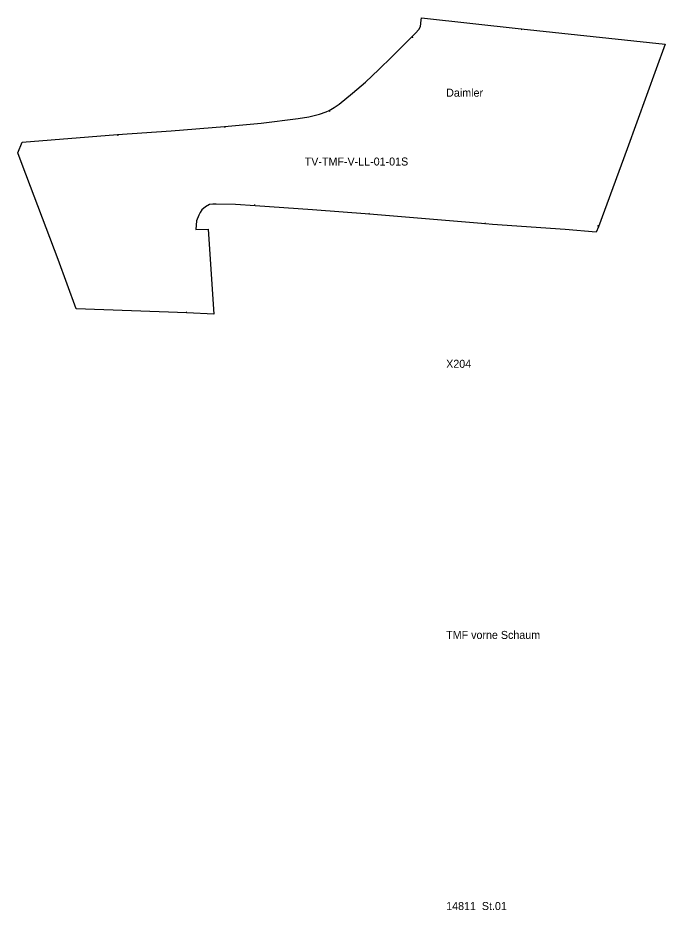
# Model space of a CAD drawing. Extents: x 0 to 4247, y -444 to 1089.
# Drawn here: x 2447 to 3012, y -242 to 538 of the extents above; entities that cross this region are included whole.
import ezdxf

# ---------------------------------------------------------------- set-up
doc = ezdxf.new("R2010")
doc.units = 0

# ---------------------------------------------------------------- blocks, each defined once
blk = doc.blocks.new('BLOCK4')
at = {"layer": 'CUT'}
blk.add_lwpolyline([(2450.38, 429.413), (2533.73, 435.875), (2580.49, 439.327), (2627.21, 443.096), (2659.4, 446.017), (2691.47, 449.87), (2700.99, 451.42), (2710.36, 453.614), (2716.09, 455.936), (2718.58, 457.076), (2723.11, 459.695), (2727.45, 462.609), (2739.13, 471.966), (2750.4, 481.814), (2762.05, 492.69), (2773.46, 503.82), (2791.14, 521.491), (2794.29, 524.465), (2797.19, 527.643), (2798.59, 530.254), (2799.07, 535.875), (2799.47, 537.93), (2886.68, 528.306), (3012.47, 515.016), (3004.65, 493.264), (2979.15, 423.576), (2954.07, 355.436), (2952.27, 350.767), (2924.95, 352.962), (2861.4, 357.412), (2855.28, 357.866), (2753.89, 366.271), (2704.01, 370.264), (2654.08, 373.739), (2636.96, 374.704), (2619.83, 375.116), (2616.93, 375.179), (2614.1, 374.79), (2610.49, 372.896), (2607.47, 370.135), (2605.93, 367.943), (2604.66, 365.58), (2602.86, 360.495), (2602.38, 356.695), (2602.23, 352.835), (2612.88, 353.368), (2617.88, 278.847), (2594.17, 280.201), (2497.6, 283.764), (2481.72, 326.711), (2450.35, 409.83), (2446.53, 420.066), (2450.38, 429.413)], dxfattribs=at)
at = {"layer": 'V_NOTCH'}
for p, q in [((2886.68, 528.306), (2887.04, 527.374)), ((2791.14, 521.491), (2791.5, 520.561)), ((2718.58, 457.076), (2718.94, 456.144)), ((2627.21, 443.096), (2627.57, 442.164)), ((2533.73, 435.875), (2534.09, 434.943)), ((2654.08, 373.739), (2653.72, 374.669)), ((2753.89, 366.271), (2753.53, 367.201)), ((2855.28, 357.866), (2854.91, 358.793)), ((2954.07, 355.436), (2953.71, 356.365)), ((2594.17, 280.201), (2593.8, 281.13))]:
    blk.add_line(p, q, dxfattribs=at)
at = {"layer": 'ANNOTATION'}
for s, height, p in [('Daimler', 6.9977, (2821.01, 469.022)), ('TV-TMF-V-LL-01-01S', 6.99771, (2697.34, 408.875)), ('X204', 6.9977, (2821.01, 232.092)), ('TMF vorne Schaum', 6.99771, (2821.01, -4.839)), ('14811  St.01', 6.99771, (2821.01, -241.769))]:
    blk.add_text(s, height=height, dxfattribs=at).set_placement(p)

msp = doc.modelspace()

# ---------------------------------------------------------------- block references
at = {"layer": 'LAYER0'}
msp.add_blockref('BLOCK4', (0, 0), dxfattribs=at)

doc.saveas('drawing.dxf')
